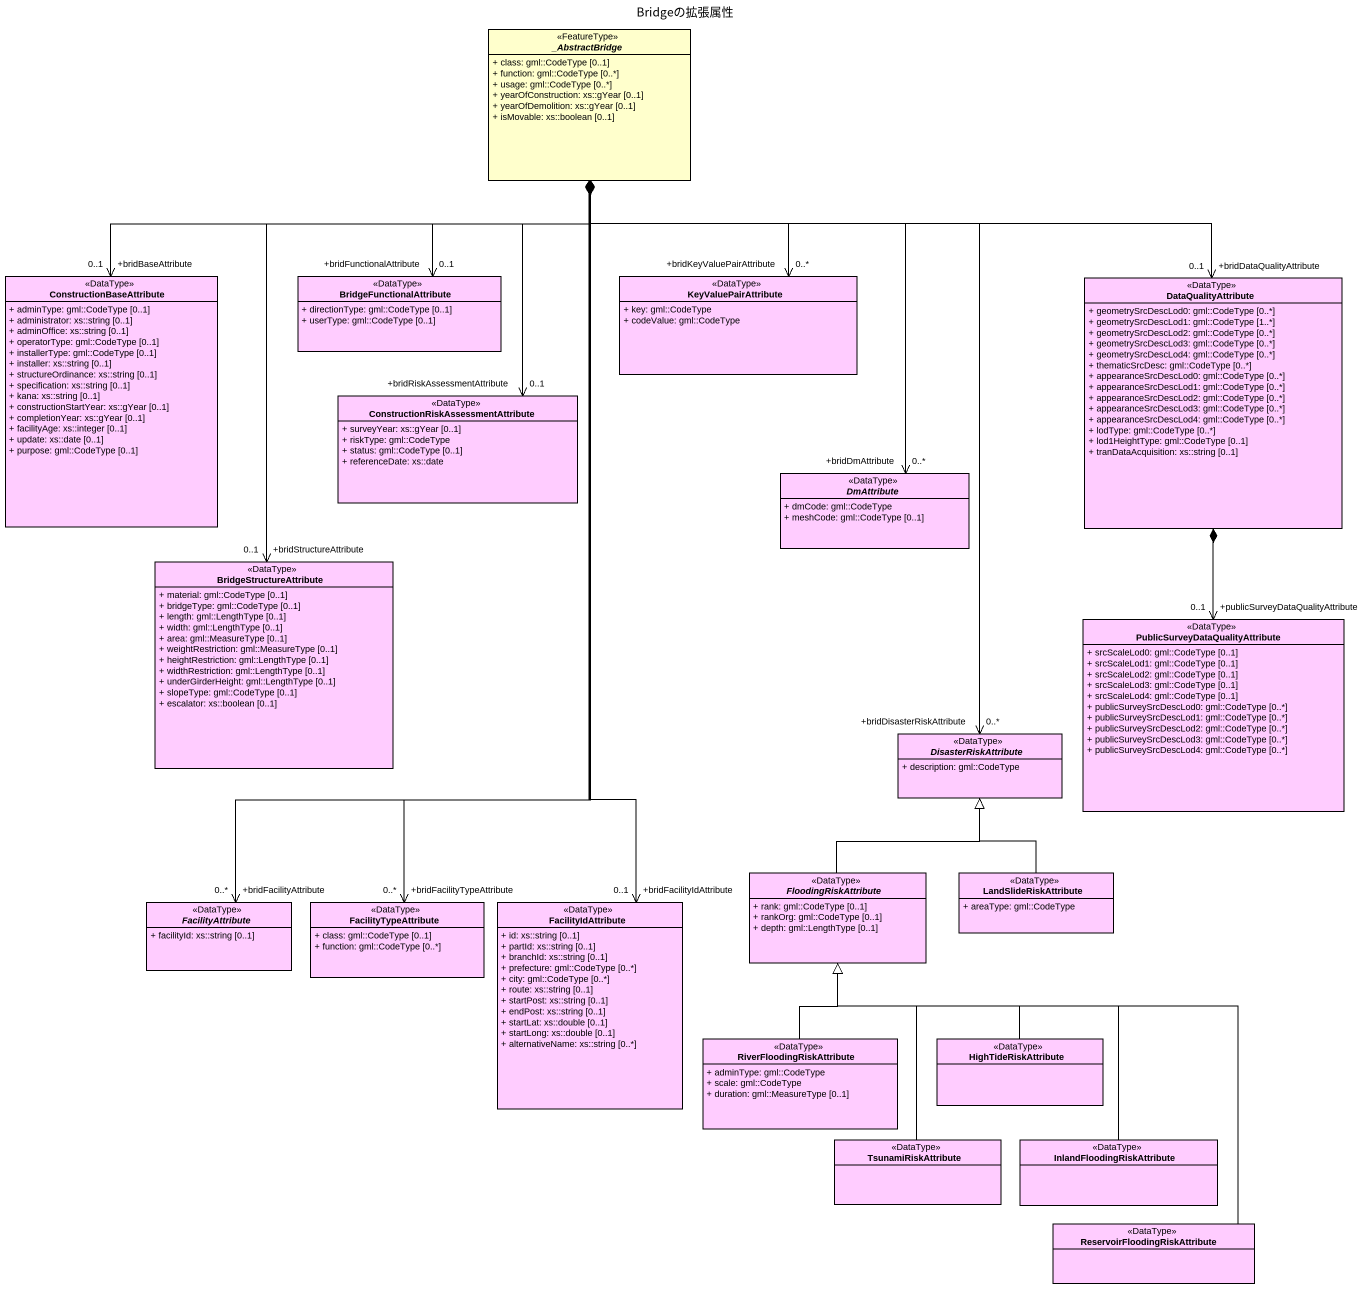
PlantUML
@startuml
title Bridgeの拡張属性
hide circle
hide empty members
skinparam classAttributeIconSize 0
abstract class "_AbstractBridge" as AbstractBridge <<FeatureType>> #FFFFCC {
  + class: gml::CodeType [0..1]
  + function: gml::CodeType [0..*]
  + usage: gml::CodeType [0..*]
  + yearOfConstruction: xs::gYear [0..1]
  + yearOfDemolition: xs::gYear [0..1]
  + isMovable: xs::boolean [0..1]
}
class ConstructionBaseAttribute <<DataType>> #FFCCFF {
  + adminType: gml::CodeType [0..1]
  + administrator: xs::string [0..1]
  + adminOffice: xs::string [0..1]
  + operatorType: gml::CodeType [0..1]
  + installerType: gml::CodeType [0..1]
  + installer: xs::string [0..1]
  + structureOrdinance: xs::string [0..1]
  + specification: xs::string [0..1]
  + kana: xs::string [0..1]
  + constructionStartYear: xs::gYear [0..1]
  + completionYear: xs::gYear [0..1]
  + facilityAge: xs::integer [0..1]
  + update: xs::date [0..1]
  + purpose: gml::CodeType [0..1]
}
class BridgeFunctionalAttribute <<DataType>> #FFCCFF {
  + directionType: gml::CodeType [0..1]
  + userType: gml::CodeType [0..1]
}
class KeyValuePairAttribute <<DataType>> #FFCCFF {
  + key: gml::CodeType
  + codeValue: gml::CodeType
}
class DataQualityAttribute <<DataType>> #FFCCFF {
  + geometrySrcDescLod0: gml::CodeType [0..*]
  + geometrySrcDescLod1: gml::CodeType [1..*]
  + geometrySrcDescLod2: gml::CodeType [0..*]
  + geometrySrcDescLod3: gml::CodeType [0..*]
  + geometrySrcDescLod4: gml::CodeType [0..*]
  + thematicSrcDesc: gml::CodeType [0..*]
  + appearanceSrcDescLod0: gml::CodeType [0..*]
  + appearanceSrcDescLod1: gml::CodeType [0..*]
  + appearanceSrcDescLod2: gml::CodeType [0..*]
  + appearanceSrcDescLod3: gml::CodeType [0..*]
  + appearanceSrcDescLod4: gml::CodeType [0..*]
  + lodType: gml::CodeType [0..*]
  + lod1HeightType: gml::CodeType [0..1]
  + tranDataAcquisition: xs::string [0..1]
}
class "ConstructionRiskAssessmentAttribute" as ConstructionRiskAssessmentAt <<DataType>> #FFCCFF {
  + surveyYear: xs::gYear [0..1]
  + riskType: gml::CodeType
  + status: gml::CodeType [0..1]
  + referenceDate: xs::date
}
abstract class DmAttribute <<DataType>> #FFCCFF {
  + dmCode: gml::CodeType
  + meshCode: gml::CodeType [0..1]
}
class BridgeStructureAttribute <<DataType>> #FFCCFF {
  + material: gml::CodeType [0..1]
  + bridgeType: gml::CodeType [0..1]
  + length: gml::LengthType [0..1]
  + width: gml::LengthType [0..1]
  + area: gml::MeasureType [0..1]
  + weightRestriction: gml::MeasureType [0..1]
  + heightRestriction: gml::LengthType [0..1]
  + widthRestriction: gml::LengthType [0..1]
  + underGirderHeight: gml::LengthType [0..1]
  + slopeType: gml::CodeType [0..1]
  + escalator: xs::boolean [0..1]
}
class "PublicSurveyDataQualityAttribute" as PublicSurveyDataQualityAttri <<DataType>> #FFCCFF {
  + srcScaleLod0: gml::CodeType [0..1]
  + srcScaleLod1: gml::CodeType [0..1]
  + srcScaleLod2: gml::CodeType [0..1]
  + srcScaleLod3: gml::CodeType [0..1]
  + srcScaleLod4: gml::CodeType [0..1]
  + publicSurveySrcDescLod0: gml::CodeType [0..*]
  + publicSurveySrcDescLod1: gml::CodeType [0..*]
  + publicSurveySrcDescLod2: gml::CodeType [0..*]
  + publicSurveySrcDescLod3: gml::CodeType [0..*]
  + publicSurveySrcDescLod4: gml::CodeType [0..*]
}
abstract class DisasterRiskAttribute <<DataType>> #FFCCFF {
  + description: gml::CodeType
}
abstract class FloodingRiskAttribute <<DataType>> #FFCCFF {
  + rank: gml::CodeType [0..1]
  + rankOrg: gml::CodeType [0..1]
  + depth: gml::LengthType [0..1]
}
class LandSlideRiskAttribute <<DataType>> #FFCCFF {
  + areaType: gml::CodeType
}
abstract class FacilityAttribute <<DataType>> #FFCCFF {
  + facilityId: xs::string [0..1]
}
class FacilityTypeAttribute <<DataType>> #FFCCFF {
  + class: gml::CodeType [0..1]
  + function: gml::CodeType [0..*]
}
class FacilityIdAttribute <<DataType>> #FFCCFF {
  + id: xs::string [0..1]
  + partId: xs::string [0..1]
  + branchId: xs::string [0..1]
  + prefecture: gml::CodeType [0..*]
  + city: gml::CodeType [0..*]
  + route: xs::string [0..1]
  + startPost: xs::string [0..1]
  + endPost: xs::string [0..1]
  + startLat: xs::double [0..1]
  + startLong: xs::double [0..1]
  + alternativeName: xs::string [0..*]
}
class RiverFloodingRiskAttribute <<DataType>> #FFCCFF {
  + adminType: gml::CodeType
  + scale: gml::CodeType
  + duration: gml::MeasureType [0..1]
}
class HighTideRiskAttribute <<DataType>> #FFCCFF
class TsunamiRiskAttribute <<DataType>> #FFCCFF
class InlandFloodingRiskAttribute <<DataType>> #FFCCFF
class "ReservoirFloodingRiskAttribute" as ReservoirFloodingRiskAttribu <<DataType>> #FFCCFF
ConstructionBaseAttribute "+bridBaseAttribute\n0..1" <-up-* AbstractBridge
BridgeFunctionalAttribute "+bridFunctionalAttribute\n0..1" <-up-* AbstractBridge
KeyValuePairAttribute "+bridKeyValuePairAttribute\n0..*" <-up-* AbstractBridge
DataQualityAttribute "+bridDataQualityAttribute\n0..1" <-left-* AbstractBridge
ConstructionRiskAssessmentAt "+bridRiskAssessmentAttribute\n0..1" <-up-* AbstractBridge
DmAttribute "+bridDmAttribute\n0..*" <-up-* AbstractBridge
BridgeStructureAttribute "+bridStructureAttribute\n0..1" <-up-* AbstractBridge
PublicSurveyDataQualityAttri "+publicSurveyDataQualityAttribute\n0..1" <-up-* DataQualityAttribute
DisasterRiskAttribute "+bridDisasterRiskAttribute\n0..*" <-up-* AbstractBridge
FloodingRiskAttribute -up-|> DisasterRiskAttribute
LandSlideRiskAttribute -up-|> DisasterRiskAttribute
FacilityAttribute "+bridFacilityAttribute\n0..*" <-up-* AbstractBridge
FacilityTypeAttribute "+bridFacilityTypeAttribute\n0..*" <-up-* AbstractBridge
FacilityIdAttribute "+bridFacilityIdAttribute\n0..1" <-up-* AbstractBridge
RiverFloodingRiskAttribute -up-|> FloodingRiskAttribute
HighTideRiskAttribute -up-|> FloodingRiskAttribute
TsunamiRiskAttribute -up-|> FloodingRiskAttribute
InlandFloodingRiskAttribute -up-|> FloodingRiskAttribute
ReservoirFloodingRiskAttribu -up-|> FloodingRiskAttribute
@enduml
